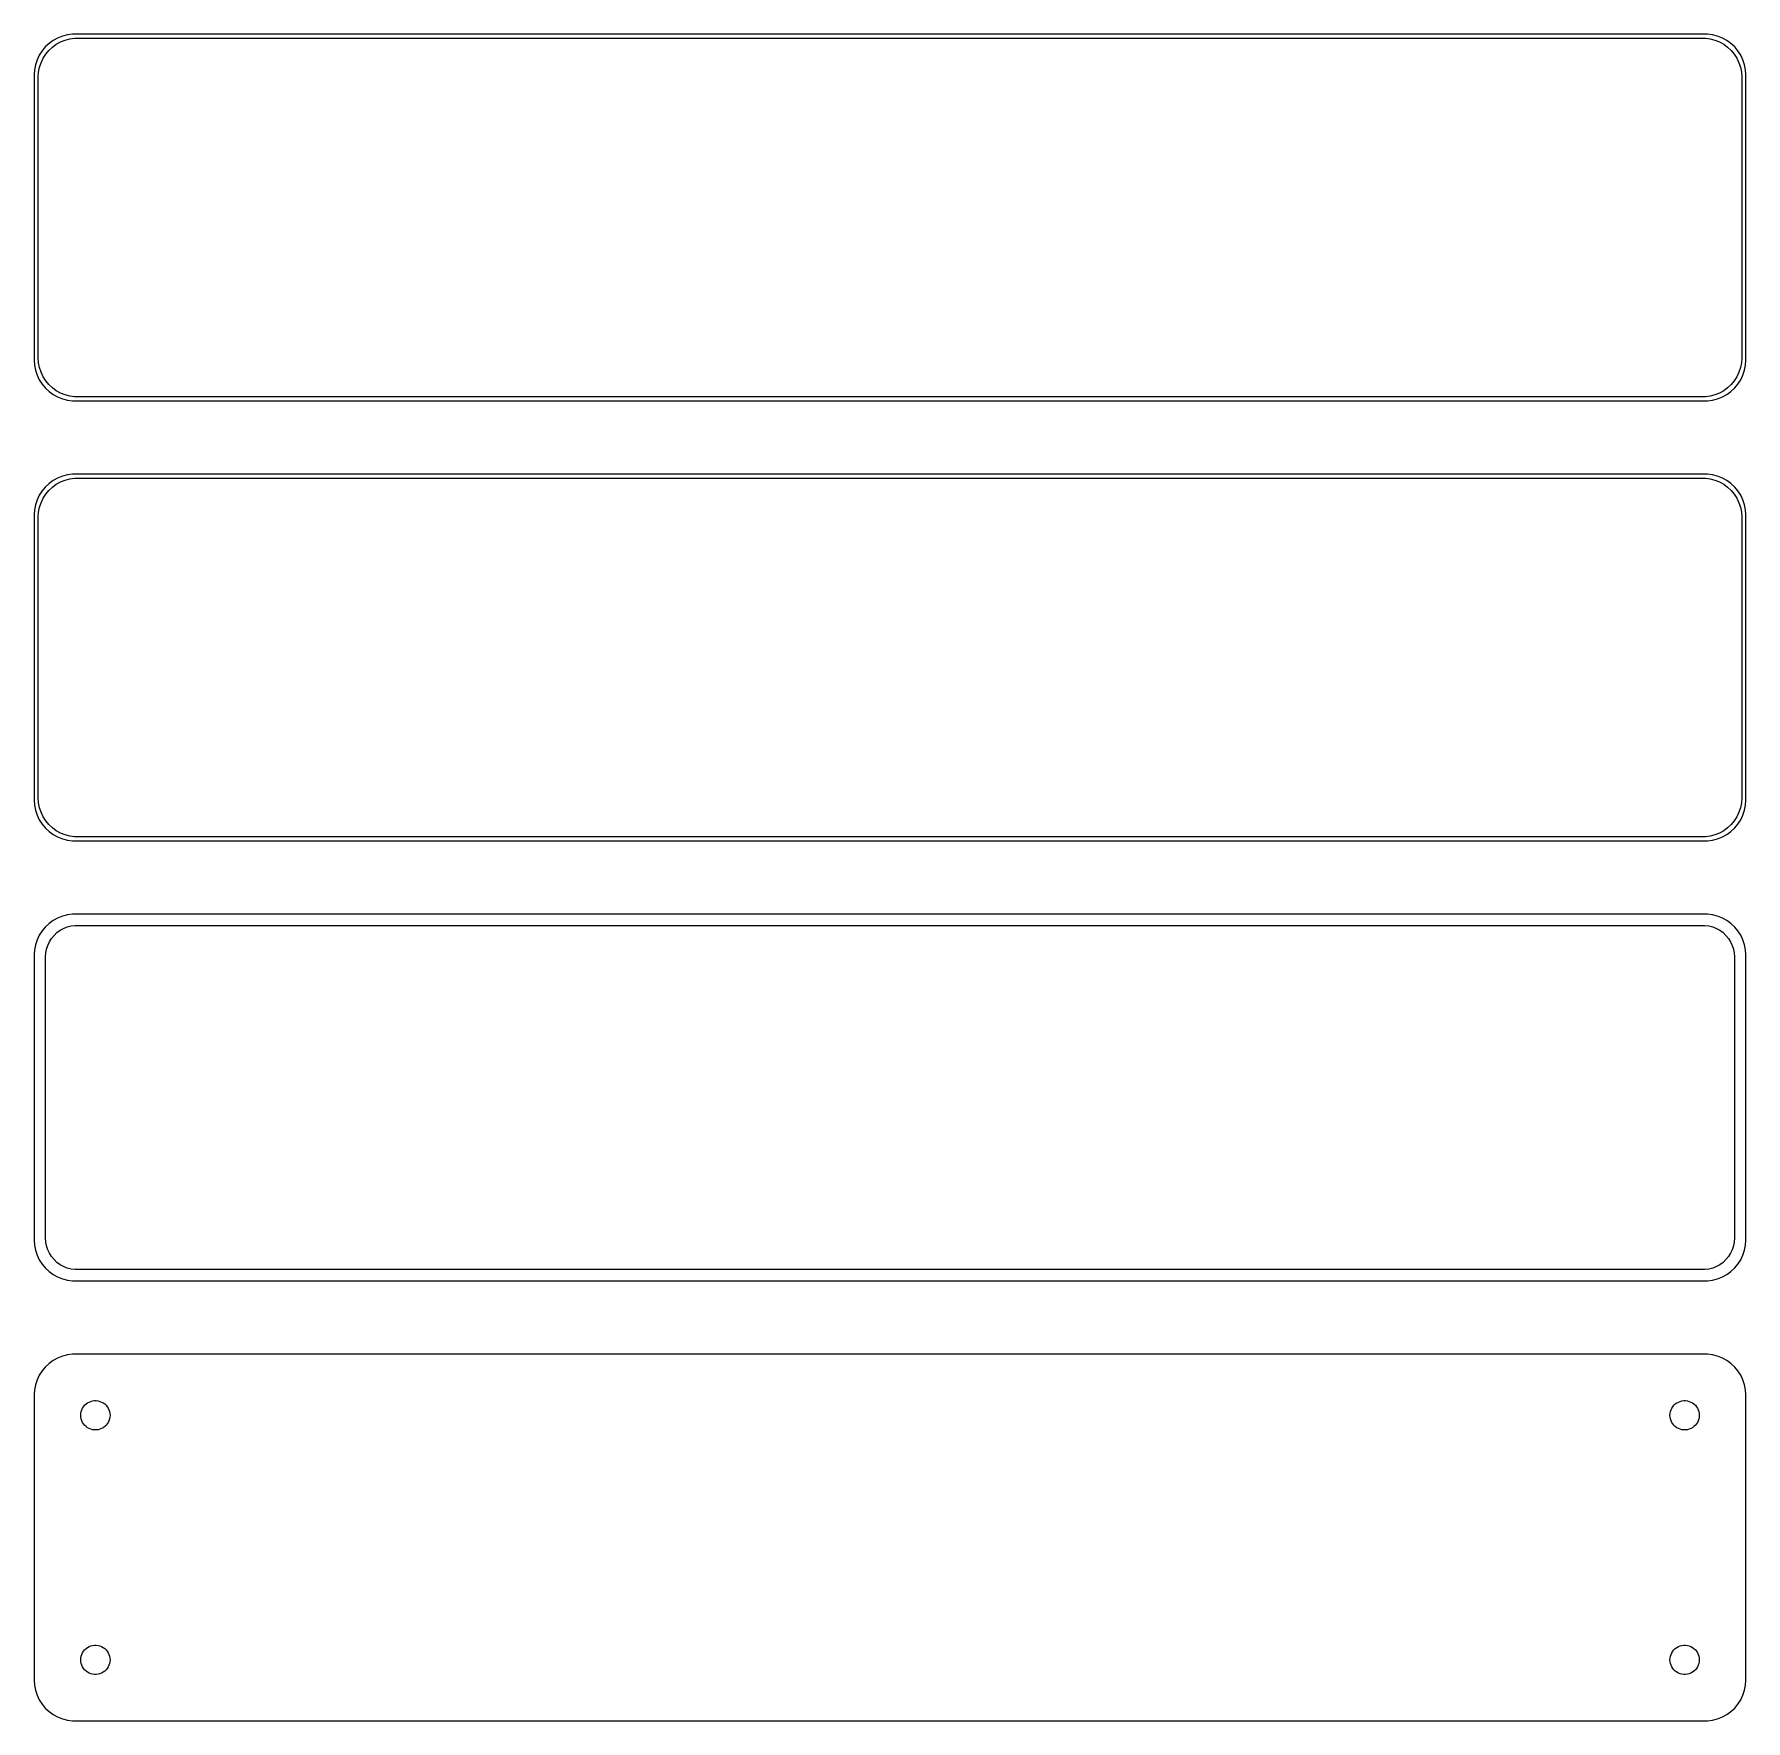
# Model space of a CAD drawing. Header units: metres. Extents: x -105 to 105, y 140 to 346.
import ezdxf

# ---------------------------------------------------------------- set-up
doc = ezdxf.new("R2010")
doc.units = ezdxf.units.M

msp = doc.modelspace()

# ---------------------------------------------------------------- linework, layer by layer
for p, q in [((-104.045, 344.439), (-104.382, 343.909)), ((-103.645, 344.923), (-104.045, 344.439)), ((-103.187, 345.353), (-103.645, 344.923)), ((-103.593, 344.042), (-103.213, 344.502)), ((-103.213, 344.502), (-102.778, 344.91)), ((-102.679, 345.722), (-103.187, 345.353)), ((-102.778, 344.91), (-102.295, 345.261)), ((-102.129, 346.024), (-102.679, 345.722)), ((-102.295, 345.261), (-101.772, 345.548)), ((-101.545, 346.255), (-102.129, 346.024)), ((-101.772, 345.548), (-101.218, 345.768)), ((-100.937, 346.411), (-101.545, 346.255)), ((-101.218, 345.768), (-100.64, 345.916)), ((-100.314, 346.49), (-100.937, 346.411)), ((-100.64, 345.916), (-100.048, 345.991)), ((100.314, 346.49), (-100.314, 346.49)), ((-100.048, 345.991), (100.048, 345.991)), ((100.048, 345.991), (100.64, 345.916)), ((100.937, 346.411), (100.314, 346.49)), ((100.64, 345.916), (101.218, 345.768)), ((101.545, 346.255), (100.937, 346.411)), ((101.218, 345.768), (101.772, 345.548)), ((102.129, 346.024), (101.545, 346.255)), ((101.772, 345.548), (102.295, 345.261)), ((102.679, 345.722), (102.129, 346.024)), ((102.295, 345.261), (102.778, 344.91)), ((103.187, 345.353), (102.679, 345.722)), ((102.778, 344.91), (103.213, 344.502)), ((103.645, 344.923), (103.187, 345.353)), ((103.213, 344.502), (103.593, 344.042)), ((104.045, 344.439), (103.645, 344.923)), ((104.382, 343.909), (104.045, 344.439)), ((-104.843, 342.743), (-104.961, 342.127)), ((-104.649, 343.341), (-104.843, 342.743)), ((-104.382, 343.909), (-104.649, 343.341)), ((-104.463, 341.845), (-104.351, 342.431)), ((-104.351, 342.431), (-104.166, 342.999)), ((-104.166, 342.999), (-103.912, 343.538)), ((-103.912, 343.538), (-103.593, 344.042)), ((103.593, 344.042), (103.912, 343.538)), ((103.912, 343.538), (104.166, 342.999)), ((104.166, 342.999), (104.351, 342.431)), ((104.351, 342.431), (104.463, 341.845)), ((104.649, 343.341), (104.382, 343.909)), ((104.843, 342.743), (104.649, 343.341)), ((104.961, 342.127), (104.843, 342.743)), ((-104.961, 342.127), (-105, 341.5)), ((-105, 341.5), (-105, 306.5)), ((-104.5, 341.25), (-104.463, 341.845)), ((-104.5, 306.75), (-104.5, 341.25)), ((104.463, 341.845), (104.5, 341.25)), ((104.5, 341.25), (104.5, 306.75)), ((105, 341.5), (104.961, 342.127)), ((105, 306.5), (105, 341.5)), ((-104.463, 306.155), (-104.5, 306.75)), ((104.5, 306.75), (104.463, 306.155)), ((-105, 306.5), (-104.961, 305.873)), ((-104.961, 305.873), (-104.843, 305.257)), ((-104.843, 305.257), (-104.649, 304.659)), ((-104.649, 304.659), (-104.382, 304.091)), ((-104.351, 305.569), (-104.463, 306.155)), ((-104.166, 305.001), (-104.351, 305.569)), ((-103.912, 304.462), (-104.166, 305.001)), ((104.166, 305.001), (103.912, 304.462)), ((104.351, 305.569), (104.166, 305.001)), ((104.463, 306.155), (104.351, 305.569)), ((104.382, 304.091), (104.649, 304.659)), ((104.649, 304.659), (104.843, 305.257)), ((104.843, 305.257), (104.961, 305.873)), ((104.961, 305.873), (105, 306.5)), ((-104.382, 304.091), (-104.045, 303.561)), ((-104.045, 303.561), (-103.645, 303.077)), ((-103.593, 303.958), (-103.912, 304.462)), ((-103.645, 303.077), (-103.187, 302.647)), ((-103.213, 303.498), (-103.593, 303.958)), ((-102.778, 303.09), (-103.213, 303.498)), ((-103.187, 302.647), (-102.679, 302.278)), ((-102.295, 302.739), (-102.778, 303.09)), ((-101.772, 302.452), (-102.295, 302.739)), ((-101.218, 302.232), (-101.772, 302.452)), ((101.772, 302.452), (101.218, 302.232)), ((102.295, 302.739), (101.772, 302.452)), ((102.778, 303.09), (102.295, 302.739)), ((102.679, 302.278), (103.187, 302.647)), ((103.213, 303.498), (102.778, 303.09)), ((103.187, 302.647), (103.645, 303.077)), ((103.593, 303.958), (103.213, 303.498)), ((103.912, 304.462), (103.593, 303.958)), ((103.645, 303.077), (104.045, 303.561)), ((104.045, 303.561), (104.382, 304.091)), ((-102.679, 302.278), (-102.129, 301.976)), ((-102.129, 301.976), (-101.545, 301.745)), ((-101.545, 301.745), (-100.937, 301.589)), ((-100.64, 302.084), (-101.218, 302.232)), ((-100.937, 301.589), (-100.314, 301.51)), ((-100.048, 302.009), (-100.64, 302.084)), ((-100.314, 301.51), (100.314, 301.51)), ((100.048, 302.009), (-100.048, 302.009)), ((100.64, 302.084), (100.048, 302.009)), ((100.314, 301.51), (100.937, 301.589)), ((101.218, 302.232), (100.64, 302.084)), ((100.937, 301.589), (101.545, 301.745)), ((101.545, 301.745), (102.129, 301.976)), ((102.129, 301.976), (102.679, 302.278)), ((-102.129, 292.024), (-102.679, 291.722)), ((-101.545, 292.255), (-102.129, 292.024)), ((-100.937, 292.411), (-101.545, 292.255)), ((-101.218, 291.768), (-100.64, 291.916)), ((-100.314, 292.49), (-100.937, 292.411)), ((-100.64, 291.916), (-100.048, 291.991)), ((100.314, 292.49), (-100.314, 292.49)), ((-100.048, 291.991), (100.048, 291.991)), ((100.048, 291.991), (100.64, 291.916)), ((100.937, 292.411), (100.314, 292.49)), ((100.64, 291.916), (101.218, 291.768)), ((101.545, 292.255), (100.937, 292.411)), ((102.129, 292.024), (101.545, 292.255)), ((102.679, 291.722), (102.129, 292.024)), ((-104.382, 289.909), (-104.649, 289.341)), ((-104.045, 290.439), (-104.382, 289.909)), ((-103.645, 290.923), (-104.045, 290.439)), ((-103.912, 289.538), (-103.593, 290.042)), ((-103.187, 291.353), (-103.645, 290.923)), ((-103.593, 290.042), (-103.213, 290.502)), ((-103.213, 290.502), (-102.778, 290.91)), ((-102.679, 291.722), (-103.187, 291.353)), ((-102.778, 290.91), (-102.295, 291.261)), ((-102.295, 291.261), (-101.772, 291.548)), ((-101.772, 291.548), (-101.218, 291.768)), ((101.218, 291.768), (101.772, 291.548)), ((101.772, 291.548), (102.295, 291.261)), ((102.295, 291.261), (102.778, 290.91)), ((103.187, 291.353), (102.679, 291.722)), ((102.778, 290.91), (103.213, 290.502)), ((103.645, 290.923), (103.187, 291.353)), ((103.213, 290.502), (103.593, 290.042)), ((103.593, 290.042), (103.912, 289.538)), ((104.045, 290.439), (103.645, 290.923)), ((104.382, 289.909), (104.045, 290.439)), ((104.649, 289.341), (104.382, 289.909)), ((-104.961, 288.127), (-105, 287.5)), ((-104.843, 288.743), (-104.961, 288.127)), ((-104.649, 289.341), (-104.843, 288.743)), ((-104.5, 287.25), (-104.463, 287.845)), ((-104.463, 287.845), (-104.351, 288.431)), ((-104.351, 288.431), (-104.166, 288.999)), ((-104.166, 288.999), (-103.912, 289.538)), ((103.912, 289.538), (104.166, 288.999)), ((104.166, 288.999), (104.351, 288.431)), ((104.351, 288.431), (104.463, 287.845)), ((104.463, 287.845), (104.5, 287.25)), ((104.843, 288.743), (104.649, 289.341)), ((104.961, 288.127), (104.843, 288.743)), ((105, 287.5), (104.961, 288.127)), ((-105, 287.5), (-105, 252.5)), ((-104.5, 252.75), (-104.5, 287.25)), ((104.5, 287.25), (104.5, 252.75)), ((105, 252.5), (105, 287.5)), ((-105, 252.5), (-104.961, 251.873)), ((-104.463, 252.155), (-104.5, 252.75)), ((-104.351, 251.569), (-104.463, 252.155)), ((104.463, 252.155), (104.351, 251.569)), ((104.5, 252.75), (104.463, 252.155)), ((104.961, 251.873), (105, 252.5)), ((-104.961, 251.873), (-104.843, 251.257)), ((-104.843, 251.257), (-104.649, 250.659)), ((-104.649, 250.659), (-104.382, 250.091)), ((-104.382, 250.091), (-104.045, 249.561)), ((-104.166, 251.001), (-104.351, 251.569)), ((-103.912, 250.462), (-104.166, 251.001)), ((-103.593, 249.958), (-103.912, 250.462)), ((-103.213, 249.498), (-103.593, 249.958)), ((103.593, 249.958), (103.213, 249.498)), ((103.912, 250.462), (103.593, 249.958)), ((104.166, 251.001), (103.912, 250.462)), ((104.045, 249.561), (104.382, 250.091)), ((104.351, 251.569), (104.166, 251.001)), ((104.382, 250.091), (104.649, 250.659)), ((104.649, 250.659), (104.843, 251.257)), ((104.843, 251.257), (104.961, 251.873)), ((-104.045, 249.561), (-103.645, 249.077)), ((-103.645, 249.077), (-103.187, 248.647)), ((-102.778, 249.09), (-103.213, 249.498)), ((-103.187, 248.647), (-102.679, 248.278)), ((-102.295, 248.739), (-102.778, 249.09)), ((-102.679, 248.278), (-102.129, 247.976)), ((-101.772, 248.452), (-102.295, 248.739)), ((-102.129, 247.976), (-101.545, 247.745)), ((-101.218, 248.232), (-101.772, 248.452)), ((-100.64, 248.084), (-101.218, 248.232)), ((-100.048, 248.009), (-100.64, 248.084)), ((100.048, 248.009), (-100.048, 248.009)), ((100.64, 248.084), (100.048, 248.009)), ((101.218, 248.232), (100.64, 248.084)), ((101.772, 248.452), (101.218, 248.232)), ((101.545, 247.745), (102.129, 247.976)), ((102.295, 248.739), (101.772, 248.452)), ((102.129, 247.976), (102.679, 248.278)), ((102.778, 249.09), (102.295, 248.739)), ((102.679, 248.278), (103.187, 248.647)), ((103.213, 249.498), (102.778, 249.09)), ((103.187, 248.647), (103.645, 249.077)), ((103.645, 249.077), (104.045, 249.561)), ((-101.545, 247.745), (-100.937, 247.589)), ((-100.937, 247.589), (-100.314, 247.51)), ((-100.314, 247.51), (100.314, 247.51)), ((100.314, 247.51), (100.937, 247.589)), ((100.937, 247.589), (101.545, 247.745)), ((-103.187, 237.353), (-103.645, 236.923)), ((-102.679, 237.722), (-103.187, 237.353)), ((-102.129, 238.024), (-102.679, 237.722)), ((-101.545, 238.255), (-102.129, 238.024)), ((-100.937, 238.411), (-101.545, 238.255)), ((-100.314, 238.49), (-100.937, 238.411)), ((100.314, 238.49), (-100.314, 238.49)), ((100.937, 238.411), (100.314, 238.49)), ((101.545, 238.255), (100.937, 238.411)), ((102.129, 238.024), (101.545, 238.255)), ((102.679, 237.722), (102.129, 238.024)), ((103.187, 237.353), (102.679, 237.722)), ((103.645, 236.923), (103.187, 237.353)), ((-104.649, 235.341), (-104.843, 234.743)), ((-104.382, 235.909), (-104.649, 235.341)), ((-104.045, 236.439), (-104.382, 235.909)), ((-103.645, 236.923), (-104.045, 236.439)), ((-103.141, 235.114), (-102.88, 235.524)), ((-102.88, 235.524), (-102.571, 235.899)), ((-102.571, 235.899), (-102.216, 236.231)), ((-102.216, 236.231), (-101.823, 236.517)), ((-101.823, 236.517), (-101.398, 236.751)), ((-101.398, 236.751), (-100.946, 236.93)), ((-100.946, 236.93), (-100.475, 237.051)), ((-100.475, 237.051), (-99.993, 237.112)), ((-99.993, 237.112), (99.993, 237.112)), ((99.993, 237.112), (100.475, 237.051)), ((100.475, 237.051), (100.946, 236.93)), ((100.946, 236.93), (101.398, 236.751)), ((101.398, 236.751), (101.823, 236.517)), ((101.823, 236.517), (102.216, 236.231)), ((102.216, 236.231), (102.571, 235.899)), ((102.571, 235.899), (102.88, 235.524)), ((102.88, 235.524), (103.141, 235.114)), ((104.045, 236.439), (103.645, 236.923)), ((104.382, 235.909), (104.045, 236.439)), ((104.649, 235.341), (104.382, 235.909)), ((104.843, 234.743), (104.649, 235.341)), ((-104.961, 234.127), (-105, 233.5)), ((-105, 233.5), (-105, 198.5)), ((-104.843, 234.743), (-104.961, 234.127)), ((-103.619, 233.25), (-103.589, 233.735)), ((-103.619, 198.75), (-103.619, 233.25)), ((-103.589, 233.735), (-103.498, 234.212)), ((-103.498, 234.212), (-103.348, 234.674)), ((-103.348, 234.674), (-103.141, 235.114)), ((103.141, 235.114), (103.348, 234.674)), ((103.348, 234.674), (103.498, 234.212)), ((103.498, 234.212), (103.589, 233.735)), ((103.589, 233.735), (103.619, 233.25)), ((103.619, 233.25), (103.619, 198.75)), ((104.961, 234.127), (104.843, 234.743)), ((105, 233.5), (104.961, 234.127)), ((105, 198.5), (105, 233.5)), ((-105, 198.5), (-104.961, 197.873)), ((-104.961, 197.873), (-104.843, 197.257)), ((-103.589, 198.265), (-103.619, 198.75)), ((-103.498, 197.788), (-103.589, 198.265)), ((-103.348, 197.326), (-103.498, 197.788)), ((103.498, 197.788), (103.348, 197.326)), ((103.589, 198.265), (103.498, 197.788)), ((103.619, 198.75), (103.589, 198.265)), ((104.843, 197.257), (104.961, 197.873)), ((104.961, 197.873), (105, 198.5)), ((-104.843, 197.257), (-104.649, 196.659)), ((-104.649, 196.659), (-104.382, 196.091)), ((-104.382, 196.091), (-104.045, 195.561)), ((-104.045, 195.561), (-103.645, 195.077)), ((-103.141, 196.886), (-103.348, 197.326)), ((-102.88, 196.476), (-103.141, 196.886)), ((-102.571, 196.101), (-102.88, 196.476)), ((-102.216, 195.769), (-102.571, 196.101)), ((-101.823, 195.483), (-102.216, 195.769)), ((-101.398, 195.249), (-101.823, 195.483)), ((101.823, 195.483), (101.398, 195.249)), ((102.216, 195.769), (101.823, 195.483)), ((102.571, 196.101), (102.216, 195.769)), ((102.88, 196.476), (102.571, 196.101)), ((103.141, 196.886), (102.88, 196.476)), ((103.348, 197.326), (103.141, 196.886)), ((103.645, 195.077), (104.045, 195.561)), ((104.045, 195.561), (104.382, 196.091)), ((104.382, 196.091), (104.649, 196.659)), ((104.649, 196.659), (104.843, 197.257)), ((-103.645, 195.077), (-103.187, 194.647)), ((-103.187, 194.647), (-102.679, 194.278)), ((-102.679, 194.278), (-102.129, 193.976)), ((-102.129, 193.976), (-101.545, 193.745)), ((-101.545, 193.745), (-100.937, 193.589)), ((-100.946, 195.07), (-101.398, 195.249)), ((-100.475, 194.949), (-100.946, 195.07)), ((-100.937, 193.589), (-100.314, 193.51)), ((-99.993, 194.888), (-100.475, 194.949)), ((-100.314, 193.51), (100.314, 193.51)), ((99.993, 194.888), (-99.993, 194.888)), ((100.475, 194.949), (99.993, 194.888)), ((100.314, 193.51), (100.937, 193.589)), ((100.946, 195.07), (100.475, 194.949)), ((100.937, 193.589), (101.545, 193.745)), ((101.398, 195.249), (100.946, 195.07)), ((101.545, 193.745), (102.129, 193.976)), ((102.129, 193.976), (102.679, 194.278)), ((102.679, 194.278), (103.187, 194.647)), ((103.187, 194.647), (103.645, 195.077)), ((-103.645, 182.923), (-104.045, 182.439)), ((-103.187, 183.353), (-103.645, 182.923)), ((-102.679, 183.722), (-103.187, 183.353)), ((-102.129, 184.024), (-102.679, 183.722)), ((-101.545, 184.255), (-102.129, 184.024)), ((-100.937, 184.411), (-101.545, 184.255)), ((-100.314, 184.49), (-100.937, 184.411)), ((100.314, 184.49), (-100.314, 184.49)), ((100.937, 184.411), (100.314, 184.49)), ((101.545, 184.255), (100.937, 184.411)), ((102.129, 184.024), (101.545, 184.255)), ((102.679, 183.722), (102.129, 184.024)), ((103.187, 183.353), (102.679, 183.722)), ((103.645, 182.923), (103.187, 183.353)), ((104.045, 182.439), (103.645, 182.923)), ((-104.843, 180.743), (-104.961, 180.127)), ((-104.649, 181.341), (-104.843, 180.743)), ((-104.382, 181.909), (-104.649, 181.341)), ((-104.045, 182.439), (-104.382, 181.909)), ((104.382, 181.909), (104.045, 182.439)), ((104.649, 181.341), (104.382, 181.909)), ((104.843, 180.743), (104.649, 181.341)), ((104.961, 180.127), (104.843, 180.743)), ((-104.961, 180.127), (-105, 179.5)), ((-105, 179.5), (-105, 144.5)), ((-98.6474, 178.387), (-98.4645, 178.52)), ((-98.4645, 178.52), (-98.2664, 178.629)), ((-98.2664, 178.629), (-98.0562, 178.712)), ((-98.0562, 178.712), (-97.8373, 178.768)), ((-97.8373, 178.768), (-97.613, 178.796)), ((-97.613, 178.796), (-97.387, 178.796)), ((-97.387, 178.796), (-97.1627, 178.768)), ((-97.1627, 178.768), (-96.9438, 178.712)), ((-96.9438, 178.712), (-96.7336, 178.629)), ((-96.7336, 178.629), (-96.5355, 178.52)), ((-96.5355, 178.52), (-96.3526, 178.387)), ((96.3526, 178.387), (96.5355, 178.52)), ((96.5355, 178.52), (96.7336, 178.629)), ((96.7336, 178.629), (96.9438, 178.712)), ((96.9438, 178.712), (97.1627, 178.768)), ((97.1627, 178.768), (97.387, 178.796)), ((97.387, 178.796), (97.613, 178.796)), ((97.613, 178.796), (97.8373, 178.768)), ((97.8373, 178.768), (98.0562, 178.712)), ((98.0562, 178.712), (98.2664, 178.629)), ((98.2664, 178.629), (98.4645, 178.52)), ((98.4645, 178.52), (98.6474, 178.387)), ((105, 179.5), (104.961, 180.127)), ((105, 144.5), (105, 179.5)), ((-99.3, 177), (-99.2858, 177.226)), ((-99.2858, 176.774), (-99.3, 177)), ((-99.2858, 177.226), (-99.2434, 177.448)), ((-99.2434, 176.552), (-99.2858, 176.774)), ((-99.2434, 177.448), (-99.1736, 177.663)), ((-99.1736, 176.337), (-99.2434, 176.552)), ((-99.1736, 177.663), (-99.0773, 177.867)), ((-99.0773, 177.867), (-98.9562, 178.058)), ((-98.9562, 178.058), (-98.8121, 178.232)), ((-98.8121, 178.232), (-98.6474, 178.387)), ((-96.3526, 178.387), (-96.1879, 178.232)), ((-96.1879, 178.232), (-96.0438, 178.058)), ((-96.0438, 178.058), (-95.9226, 177.867)), ((-95.9226, 177.867), (-95.8264, 177.663)), ((-95.8264, 177.663), (-95.7565, 177.448)), ((-95.7565, 176.552), (-95.8264, 176.337)), ((-95.7565, 177.448), (-95.7142, 177.226)), ((-95.7142, 176.774), (-95.7565, 176.552)), ((-95.7142, 177.226), (-95.7, 177)), ((-95.7, 177), (-95.7142, 176.774)), ((95.7, 177), (95.7142, 177.226)), ((95.7142, 176.774), (95.7, 177)), ((95.7142, 177.226), (95.7565, 177.448)), ((95.7565, 176.552), (95.7142, 176.774)), ((95.7565, 177.448), (95.8264, 177.663)), ((95.8264, 176.337), (95.7565, 176.552)), ((95.8264, 177.663), (95.9226, 177.867)), ((95.9226, 177.867), (96.0438, 178.058)), ((96.0438, 178.058), (96.1879, 178.232)), ((96.1879, 178.232), (96.3526, 178.387)), ((98.6474, 178.387), (98.8121, 178.232)), ((98.8121, 178.232), (98.9562, 178.058)), ((98.9562, 178.058), (99.0773, 177.867)), ((99.0773, 177.867), (99.1736, 177.663)), ((99.1736, 177.663), (99.2434, 177.448)), ((99.2434, 176.552), (99.1736, 176.337)), ((99.2434, 177.448), (99.2858, 177.226)), ((99.2858, 176.774), (99.2434, 176.552)), ((99.2858, 177.226), (99.3, 177)), ((99.3, 177), (99.2858, 176.774)), ((-99.0773, 176.133), (-99.1736, 176.337)), ((-98.9562, 175.942), (-99.0773, 176.133)), ((-98.8121, 175.768), (-98.9562, 175.942)), ((-98.6474, 175.613), (-98.8121, 175.768)), ((-98.4645, 175.48), (-98.6474, 175.613)), ((-98.2664, 175.371), (-98.4645, 175.48)), ((-98.0562, 175.288), (-98.2664, 175.371)), ((-97.8373, 175.232), (-98.0562, 175.288)), ((-97.613, 175.204), (-97.8373, 175.232)), ((-97.387, 175.204), (-97.613, 175.204)), ((-97.1627, 175.232), (-97.387, 175.204)), ((-96.9438, 175.288), (-97.1627, 175.232)), ((-96.7336, 175.371), (-96.9438, 175.288)), ((-96.5355, 175.48), (-96.7336, 175.371)), ((-96.3526, 175.613), (-96.5355, 175.48)), ((-96.1879, 175.768), (-96.3526, 175.613)), ((-96.0438, 175.942), (-96.1879, 175.768)), ((-95.9226, 176.133), (-96.0438, 175.942)), ((-95.8264, 176.337), (-95.9226, 176.133)), ((95.9226, 176.133), (95.8264, 176.337)), ((96.0438, 175.942), (95.9226, 176.133)), ((96.1879, 175.768), (96.0438, 175.942)), ((96.3526, 175.613), (96.1879, 175.768)), ((96.5355, 175.48), (96.3526, 175.613)), ((96.7336, 175.371), (96.5355, 175.48)), ((96.9438, 175.288), (96.7336, 175.371)), ((97.1627, 175.232), (96.9438, 175.288)), ((97.387, 175.204), (97.1627, 175.232)), ((97.613, 175.204), (97.387, 175.204)), ((97.8373, 175.232), (97.613, 175.204)), ((98.0562, 175.288), (97.8373, 175.232)), ((98.2664, 175.371), (98.0562, 175.288)), ((98.4645, 175.48), (98.2664, 175.371)), ((98.6474, 175.613), (98.4645, 175.48)), ((98.8121, 175.768), (98.6474, 175.613)), ((98.9562, 175.942), (98.8121, 175.768)), ((99.0773, 176.133), (98.9562, 175.942)), ((99.1736, 176.337), (99.0773, 176.133)), ((-99.3, 147), (-99.2858, 147.226)), ((-99.2858, 146.774), (-99.3, 147)), ((-99.2858, 147.226), (-99.2434, 147.448)), ((-99.2434, 147.448), (-99.1736, 147.663)), ((-99.1736, 147.663), (-99.0773, 147.867)), ((-99.0773, 147.867), (-98.9562, 148.058)), ((-98.9562, 148.058), (-98.8121, 148.232)), ((-98.8121, 148.232), (-98.6474, 148.387)), ((-98.6474, 148.387), (-98.4645, 148.52)), ((-98.4645, 148.52), (-98.2664, 148.629)), ((-98.2664, 148.629), (-98.0562, 148.712)), ((-98.0562, 148.712), (-97.8373, 148.768)), ((-97.8373, 148.768), (-97.613, 148.796)), ((-97.613, 148.796), (-97.387, 148.796)), ((-97.387, 148.796), (-97.1627, 148.768)), ((-97.1627, 148.768), (-96.9438, 148.712)), ((-96.9438, 148.712), (-96.7336, 148.629)), ((-96.7336, 148.629), (-96.5355, 148.52)), ((-96.5355, 148.52), (-96.3526, 148.387)), ((-96.3526, 148.387), (-96.1879, 148.232)), ((-96.1879, 148.232), (-96.0438, 148.058)), ((-96.0438, 148.058), (-95.9226, 147.867)), ((-95.9226, 147.867), (-95.8264, 147.663)), ((-95.8264, 147.663), (-95.7565, 147.448)), ((-95.7565, 147.448), (-95.7142, 147.226)), ((-95.7142, 147.226), (-95.7, 147)), ((-95.7, 147), (-95.7142, 146.774)), ((95.7, 147), (95.7142, 147.226)), ((95.7142, 146.774), (95.7, 147)), ((95.7142, 147.226), (95.7565, 147.448)), ((95.7565, 147.448), (95.8264, 147.663)), ((95.8264, 147.663), (95.9226, 147.867)), ((95.9226, 147.867), (96.0438, 148.058)), ((96.0438, 148.058), (96.1879, 148.232)), ((96.1879, 148.232), (96.3526, 148.387)), ((96.3526, 148.387), (96.5355, 148.52)), ((96.5355, 148.52), (96.7336, 148.629)), ((96.7336, 148.629), (96.9438, 148.712)), ((96.9438, 148.712), (97.1627, 148.768)), ((97.1627, 148.768), (97.387, 148.796)), ((97.387, 148.796), (97.613, 148.796)), ((97.613, 148.796), (97.8373, 148.768)), ((97.8373, 148.768), (98.0562, 148.712)), ((98.0562, 148.712), (98.2664, 148.629)), ((98.2664, 148.629), (98.4645, 148.52)), ((98.4645, 148.52), (98.6474, 148.387)), ((98.6474, 148.387), (98.8121, 148.232)), ((98.8121, 148.232), (98.9562, 148.058)), ((98.9562, 148.058), (99.0773, 147.867)), ((99.0773, 147.867), (99.1736, 147.663)), ((99.1736, 147.663), (99.2434, 147.448)), ((99.2434, 147.448), (99.2858, 147.226)), ((99.2858, 147.226), (99.3, 147)), ((99.3, 147), (99.2858, 146.774)), ((-99.2434, 146.552), (-99.2858, 146.774)), ((-99.1736, 146.337), (-99.2434, 146.552)), ((-99.0773, 146.133), (-99.1736, 146.337)), ((-98.9562, 145.942), (-99.0773, 146.133)), ((-98.8121, 145.768), (-98.9562, 145.942)), ((-98.6474, 145.613), (-98.8121, 145.768)), ((-98.4645, 145.48), (-98.6474, 145.613)), ((-98.2664, 145.371), (-98.4645, 145.48)), ((-98.0562, 145.288), (-98.2664, 145.371)), ((-97.8373, 145.232), (-98.0562, 145.288)), ((-97.613, 145.204), (-97.8373, 145.232)), ((-97.387, 145.204), (-97.613, 145.204)), ((-97.1627, 145.232), (-97.387, 145.204)), ((-96.9438, 145.288), (-97.1627, 145.232)), ((-96.7336, 145.371), (-96.9438, 145.288)), ((-96.5355, 145.48), (-96.7336, 145.371)), ((-96.3526, 145.613), (-96.5355, 145.48)), ((-96.1879, 145.768), (-96.3526, 145.613)), ((-96.0438, 145.942), (-96.1879, 145.768)), ((-95.9226, 146.133), (-96.0438, 145.942)), ((-95.8264, 146.337), (-95.9226, 146.133)), ((-95.7565, 146.552), (-95.8264, 146.337)), ((-95.7142, 146.774), (-95.7565, 146.552)), ((95.7565, 146.552), (95.7142, 146.774)), ((95.8264, 146.337), (95.7565, 146.552)), ((95.9226, 146.133), (95.8264, 146.337)), ((96.0438, 145.942), (95.9226, 146.133)), ((96.1879, 145.768), (96.0438, 145.942)), ((96.3526, 145.613), (96.1879, 145.768)), ((96.5355, 145.48), (96.3526, 145.613)), ((96.7336, 145.371), (96.5355, 145.48)), ((96.9438, 145.288), (96.7336, 145.371)), ((97.1627, 145.232), (96.9438, 145.288)), ((97.387, 145.204), (97.1627, 145.232)), ((97.613, 145.204), (97.387, 145.204)), ((97.8373, 145.232), (97.613, 145.204)), ((98.0562, 145.288), (97.8373, 145.232)), ((98.2664, 145.371), (98.0562, 145.288)), ((98.4645, 145.48), (98.2664, 145.371)), ((98.6474, 145.613), (98.4645, 145.48)), ((98.8121, 145.768), (98.6474, 145.613)), ((98.9562, 145.942), (98.8121, 145.768)), ((99.0773, 146.133), (98.9562, 145.942)), ((99.1736, 146.337), (99.0773, 146.133)), ((99.2434, 146.552), (99.1736, 146.337)), ((99.2858, 146.774), (99.2434, 146.552)), ((-105, 144.5), (-104.961, 143.873)), ((-104.961, 143.873), (-104.843, 143.257)), ((-104.843, 143.257), (-104.649, 142.659)), ((104.649, 142.659), (104.843, 143.257)), ((104.843, 143.257), (104.961, 143.873)), ((104.961, 143.873), (105, 144.5)), ((-104.649, 142.659), (-104.382, 142.091)), ((-104.382, 142.091), (-104.045, 141.561)), ((-104.045, 141.561), (-103.645, 141.077)), ((-103.645, 141.077), (-103.187, 140.647)), ((103.187, 140.647), (103.645, 141.077)), ((103.645, 141.077), (104.045, 141.561)), ((104.045, 141.561), (104.382, 142.091)), ((104.382, 142.091), (104.649, 142.659)), ((-103.187, 140.647), (-102.679, 140.278)), ((-102.679, 140.278), (-102.129, 139.976)), ((-102.129, 139.976), (-101.545, 139.745)), ((-101.545, 139.745), (-100.937, 139.589)), ((-100.937, 139.589), (-100.314, 139.51)), ((-100.314, 139.51), (100.314, 139.51)), ((100.314, 139.51), (100.937, 139.589)), ((100.937, 139.589), (101.545, 139.745)), ((101.545, 139.745), (102.129, 139.976)), ((102.129, 139.976), (102.679, 140.278)), ((102.679, 140.278), (103.187, 140.647))]:
    msp.add_line(p, q)

doc.saveas('drawing.dxf')
